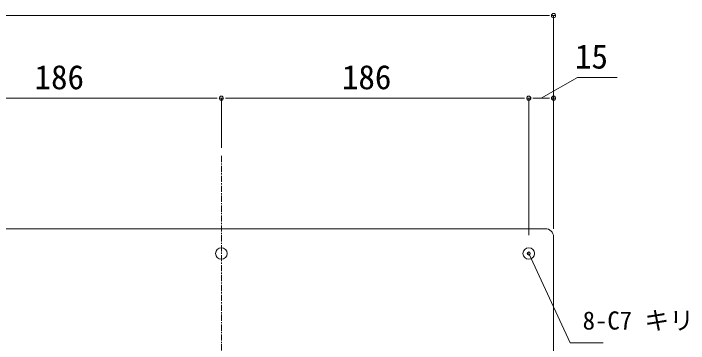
# Model space of a CAD drawing. Units: millimetres, scale not verified. Extents: x -1380 to 1380, y -955 to 955.
# Drawn here: x -575.8 to -167.3, y 357 to 556.8 of the extents above; entities that cross this region are included whole.
import ezdxf
from ezdxf.enums import TextEntityAlignment as Align

# ---------------------------------------------------------------- set-up
doc = ezdxf.new("R2010")
doc.units = ezdxf.units.MM
doc.header["$LTSCALE"] = 3
doc.linetypes.add('USER1', pattern=[2, 1.25, -0.25, 0.25, -0.25])
for name, color, linetype, lineweight in [('0-0_0', 7, 'Continuous', 15), ('0-2_L-2', 7, 'Continuous', 18), ('0-3_L-1', 7, 'Continuous', 18), ('0-4_L-5', 2, 'USER1', 18), ('0-8_MOJI', 7, 'Continuous', 18), ('0-9_SUNPO', 7, 'Continuous', 18)]:
    doc.layers.add(name, color=color, linetype=linetype, lineweight=lineweight)
doc.styles.add('ＭＳ ゴシック', font='')
doc.styles.get('ＭＳ ゴシック').set_extended_font_data('MS Gothic')

msp = doc.modelspace()

# ---------------------------------------------------------------- linework, layer by layer
at = {"layer": '0-0_0'}
for p, q in [((-251.451, 555.524), (-253.951, 555.524)), ((-247.701, 555.524), (-250.201, 555.524)), ((-452.451, 505.524), (-454.951, 505.524)), ((-448.701, 505.524), (-451.201, 505.524)), ((-451.201, 505.524), (-448.701, 505.524)), ((-447.451, 505.524), (-444.951, 505.524)), ((-266.451, 505.524), (-268.951, 505.524)), ((-262.701, 505.524), (-265.201, 505.524)), ((-265.201, 505.524), (-262.701, 505.524)), ((-261.451, 505.524), (-258.951, 505.524)), ((-251.451, 505.524), (-253.951, 505.524)), ((-247.701, 505.524), (-250.201, 505.524)), ((-264.346, 412.393), (-263.556, 410.692))]:
    msp.add_line(p, q, dxfattribs=at)
for centre, radius in [((-248.951, 555.524), 1.25), ((-449.951, 505.524), 1.25), ((-449.951, 505.524), 1.25), ((-263.951, 505.524), 1.25), ((-263.951, 505.524), 1.25), ((-248.951, 505.524), 1.25), ((-263.951, 411.543), 0.938)]:
    msp.add_circle(centre, radius, dxfattribs=at)
at = {"layer": '0-2_L-2'}
for centre in [(-449.951, 411.543), (-263.951, 411.543)]:
    msp.add_circle(centre, 3.5, dxfattribs=at)
at = {"layer": '0-3_L-1'}
for p, q in [((-253.951, 426.543), (-645.951, 426.543)), ((-248.951, 29.543), (-248.951, 421.543))]:
    msp.add_line(p, q, dxfattribs=at)
msp.add_arc((-253.951, 421.543), 5, 0, 90, dxfattribs=at)
at = {"layer": '0-4_L-5'}
msp.add_line((-449.951, 470.543), (-449.951, -19.457), dxfattribs=at)
at = {"layer": '0-9_SUNPO'}
for p, q in [((-645.951, 555.524), (-253.951, 555.524)), ((-248.951, 426.543), (-248.951, 555.524)), ((-630.951, 505.524), (-454.951, 505.524)), ((-449.951, 475.543), (-449.951, 505.524)), ((-449.951, 475.543), (-449.951, 505.524)), ((-444.951, 505.524), (-268.951, 505.524)), ((-263.951, 422.543), (-263.951, 505.524)), ((-263.951, 422.543), (-263.951, 505.524)), ((-258.951, 505.524), (-253.951, 505.524)), ((-248.951, 426.543), (-248.951, 505.524))]:
    msp.add_line(p, q, dxfattribs=at)
for points in [[(-256.451, 505.524), (-234.443, 518.024), (-210.514, 518.024)], [(-263.951, 411.543), (-238.868, 357.535), (-218.868, 357.535)]]:
    msp.add_lwpolyline(points, dxfattribs=at)

# ---------------------------------------------------------------- texts
at = {"layer": '0-8_MOJI', "style": 'ＭＳ ゴシック'}
msp.add_text('8-C7 キリ ', height=11, dxfattribs=at).set_placement((-231.355, 362.167), align=Align.BOTTOM_LEFT)
at = {"layer": '0-9_SUNPO', "style": 'ＭＳ ゴシック'}
for s, p in [('15', (-235.981, 519.024)), ('186', (-563.002, 506.524)), ('186', (-377.002, 506.524))]:
    msp.add_text(s, height=14.66, dxfattribs=at).set_placement(p, align=Align.BOTTOM_LEFT)

doc.saveas('drawing.dxf')
